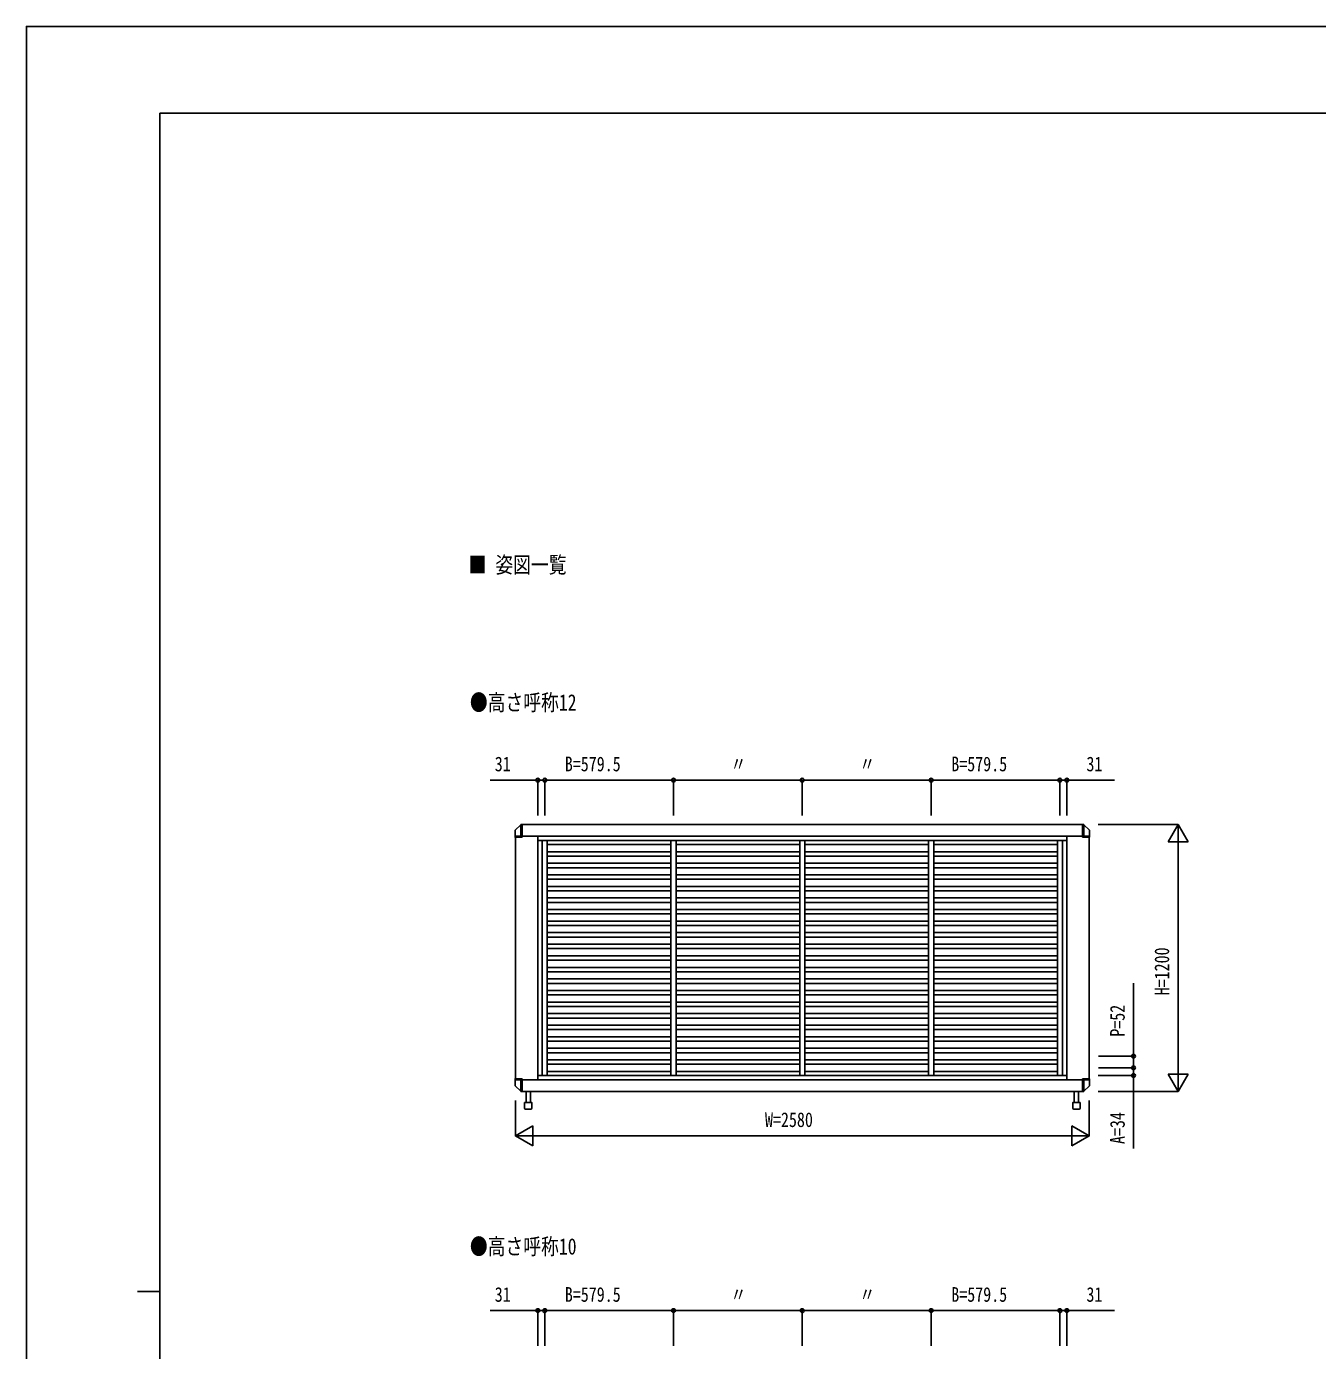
# Model space of a CAD drawing. Units: millimetres, scale not verified. Extents: x -8410 to 8410, y -5940 to 5940.
# Drawn here: x -8410 to -2602, y -16 to 5940 of the extents above; entities that cross this region are included whole.
import ezdxf
from ezdxf.enums import TextEntityAlignment as Align

# ---------------------------------------------------------------- set-up
doc = ezdxf.new("R2010")
doc.units = ezdxf.units.MM
doc.header["$LTSCALE"] = 30
for name, color, linetype in [('0-1_USER1', 3, 'Continuous'), ('0-2_YKK_A1', 4, 'Continuous'), ('0-3_YKK_D', 6, 'Continuous'), ('0-4_YKK_ZWAK', 7, 'Continuous')]:
    doc.layers.add(name, color=color, linetype=linetype)
doc.styles.add('ＭＳ ゴシック', font='')
doc.styles.get('ＭＳ ゴシック').set_extended_font_data('MS Gothic')

msp = doc.modelspace()

# ---------------------------------------------------------------- linework, layer by layer
at = {"layer": '0-2_YKK_A1'}
for p, q in [((-6212.46, 2315.72), (-6212.46, 2322.76)), ((-6186.66, 2349.35), (-6211.74, 2324.52)), ((-6186.64, 2349.34), (-6186.64, 2349.32)), ((-6185.68, 2350.05), (-6185.68, 2313.5)), ((-6180.96, 2350.3), (-6185.01, 2350.09)), ((-6185.01, 2350.05), (-6185.01, 2350.07)), ((-6180.96, 2344.37), (-6180.96, 2350.3)), ((-3658.96, 2350), (-6180.96, 2350)), ((-6180.96, 2344.37), (-6180.96, 2339.67)), ((-6180.96, 2313.5), (-6180.96, 2339.67)), ((-3658.96, 2350.3), (-3654.91, 2350.09)), ((-3658.96, 2344.37), (-3658.96, 2350.3)), ((-3658.96, 2344.37), (-3658.96, 2339.67)), ((-3658.96, 2313.5), (-3658.96, 2339.67)), ((-3654.91, 2350.05), (-3654.91, 2350.07)), ((-3654.24, 2350.05), (-3654.24, 2313.5)), ((-3653.28, 2349.34), (-3653.28, 2349.32)), ((-3653.26, 2349.35), (-3628.18, 2324.52)), ((-3627.46, 2315.72), (-3627.46, 2322.76)), ((-6212.46, 2305.58), (-6212.46, 2315.72)), ((-6212.46, 2298), (-6212.46, 2305.58)), ((-6212.46, 2294), (-6212.46, 2298)), ((-6212.46, 2298), (-6186.05, 2298)), ((-6210.6, 2293), (-6211.46, 2293)), ((-6180.96, 2293), (-6210.6, 2293)), ((-6209.96, 2293), (-6209.96, 1207)), ((-6185.87, 2298), (-6186.05, 2298)), ((-6185.87, 2298), (-6180.96, 2298)), ((-6180.96, 2298), (-6180.96, 2313.5)), ((-3658.96, 2298), (-6180.96, 2298)), ((-6180.96, 2294), (-6180.96, 2298)), ((-6180.96, 2294), (-6180.96, 2293)), ((-6109.96, 2298), (-6109.96, 1201)), ((-6109.96, 2278), (-3729.96, 2278)), ((-6090.46, 2278), (-6090.46, 1222)), ((-6067.46, 1222), (-6067.46, 2278)), ((-5510.96, 1222), (-5510.96, 2278)), ((-5487.96, 2278), (-5487.96, 1222)), ((-4931.46, 1222), (-4931.46, 2278)), ((-4908.46, 2278), (-4908.46, 1222)), ((-4351.96, 1222), (-4351.96, 2278)), ((-4328.96, 2278), (-4328.96, 1222)), ((-3772.46, 1222), (-3772.46, 2278)), ((-3749.46, 2278), (-3749.46, 1222)), ((-3729.96, 2298), (-3729.96, 1202)), ((-3658.96, 2298), (-3658.96, 2313.5)), ((-3658.96, 2294), (-3658.96, 2298)), ((-3654.05, 2298), (-3658.96, 2298)), ((-3658.96, 2294), (-3658.96, 2293)), ((-3658.96, 2293), (-3629.32, 2293)), ((-3654.05, 2298), (-3653.87, 2298)), ((-3627.46, 2298), (-3653.87, 2298)), ((-3629.96, 2293), (-3629.96, 1207)), ((-3629.32, 2293), (-3628.46, 2293)), ((-3627.46, 2305.58), (-3627.46, 2315.72)), ((-3627.46, 2298), (-3627.46, 2305.58)), ((-3627.46, 2294), (-3627.46, 2298)), ((-6067.46, 2260), (-5510.96, 2260)), ((-6067.46, 2228), (-5510.96, 2228)), ((-6067.46, 2208), (-5510.96, 2208)), ((-5487.96, 2260), (-4931.46, 2260)), ((-5487.96, 2228), (-4931.46, 2228)), ((-5487.96, 2208), (-4931.46, 2208)), ((-4908.46, 2260), (-4351.96, 2260)), ((-4908.46, 2228), (-4351.96, 2228)), ((-4908.46, 2208), (-4351.96, 2208)), ((-4328.96, 2260), (-3772.46, 2260)), ((-4328.96, 2228), (-3772.46, 2228)), ((-4328.96, 2208), (-3772.46, 2208)), ((-6067.46, 2176), (-5510.96, 2176)), ((-6067.46, 2156), (-5510.96, 2156)), ((-5487.96, 2176), (-4931.46, 2176)), ((-5487.96, 2156), (-4931.46, 2156)), ((-4908.46, 2176), (-4351.96, 2176)), ((-4908.46, 2156), (-4351.96, 2156)), ((-4328.96, 2176), (-3772.46, 2176)), ((-4328.96, 2156), (-3772.46, 2156)), ((-6067.46, 2124), (-5510.96, 2124)), ((-6067.46, 2104), (-5510.96, 2104)), ((-5487.96, 2124), (-4931.46, 2124)), ((-5487.96, 2104), (-4931.46, 2104)), ((-4908.46, 2124), (-4351.96, 2124)), ((-4908.46, 2104), (-4351.96, 2104)), ((-4328.96, 2124), (-3772.46, 2124)), ((-4328.96, 2104), (-3772.46, 2104)), ((-6067.46, 2072), (-5510.96, 2072)), ((-6067.46, 2052), (-5510.96, 2052)), ((-5487.96, 2072), (-4931.46, 2072)), ((-5487.96, 2052), (-4931.46, 2052)), ((-4908.46, 2072), (-4351.96, 2072)), ((-4908.46, 2052), (-4351.96, 2052)), ((-4328.96, 2072), (-3772.46, 2072)), ((-4328.96, 2052), (-3772.46, 2052)), ((-6067.46, 2020), (-5510.96, 2020)), ((-6067.46, 2000), (-5510.96, 2000)), ((-6067.46, 1968), (-5510.96, 1968)), ((-5487.96, 2020), (-4931.46, 2020)), ((-5487.96, 2000), (-4931.46, 2000)), ((-5487.96, 1968), (-4931.46, 1968)), ((-4908.46, 2020), (-4351.96, 2020)), ((-4908.46, 2000), (-4351.96, 2000)), ((-4908.46, 1968), (-4351.96, 1968)), ((-4328.96, 2020), (-3772.46, 2020)), ((-4328.96, 2000), (-3772.46, 2000)), ((-4328.96, 1968), (-3772.46, 1968)), ((-6067.46, 1948), (-5510.96, 1948)), ((-6067.46, 1916), (-5510.96, 1916)), ((-5487.96, 1948), (-4931.46, 1948)), ((-5487.96, 1916), (-4931.46, 1916)), ((-4908.46, 1948), (-4351.96, 1948)), ((-4908.46, 1916), (-4351.96, 1916)), ((-4328.96, 1948), (-3772.46, 1948)), ((-4328.96, 1916), (-3772.46, 1916)), ((-6067.46, 1896), (-5510.96, 1896)), ((-6067.46, 1864), (-5510.96, 1864)), ((-5487.96, 1896), (-4931.46, 1896)), ((-5487.96, 1864), (-4931.46, 1864)), ((-4908.46, 1896), (-4351.96, 1896)), ((-4908.46, 1864), (-4351.96, 1864)), ((-4328.96, 1896), (-3772.46, 1896)), ((-4328.96, 1864), (-3772.46, 1864)), ((-6067.46, 1844), (-5510.96, 1844)), ((-6067.46, 1812), (-5510.96, 1812)), ((-6067.46, 1792), (-5510.96, 1792)), ((-5487.96, 1844), (-4931.46, 1844)), ((-5487.96, 1812), (-4931.46, 1812)), ((-5487.96, 1792), (-4931.46, 1792)), ((-4908.46, 1844), (-4351.96, 1844)), ((-4908.46, 1812), (-4351.96, 1812)), ((-4908.46, 1792), (-4351.96, 1792)), ((-4328.96, 1844), (-3772.46, 1844)), ((-4328.96, 1812), (-3772.46, 1812)), ((-4328.96, 1792), (-3772.46, 1792)), ((-6067.46, 1760), (-5510.96, 1760)), ((-6067.46, 1740), (-5510.96, 1740)), ((-5487.96, 1760), (-4931.46, 1760)), ((-5487.96, 1740), (-4931.46, 1740)), ((-4908.46, 1760), (-4351.96, 1760)), ((-4908.46, 1740), (-4351.96, 1740)), ((-4328.96, 1760), (-3772.46, 1760)), ((-4328.96, 1740), (-3772.46, 1740)), ((-6067.46, 1708), (-5510.96, 1708)), ((-6067.46, 1688), (-5510.96, 1688)), ((-5487.96, 1708), (-4931.46, 1708)), ((-5487.96, 1688), (-4931.46, 1688)), ((-4908.46, 1708), (-4351.96, 1708)), ((-4908.46, 1688), (-4351.96, 1688)), ((-4328.96, 1708), (-3772.46, 1708)), ((-4328.96, 1688), (-3772.46, 1688)), ((-6067.46, 1656), (-5510.96, 1656)), ((-6067.46, 1636), (-5510.96, 1636)), ((-5487.96, 1656), (-4931.46, 1656)), ((-5487.96, 1636), (-4931.46, 1636)), ((-4908.46, 1656), (-4351.96, 1656)), ((-4908.46, 1636), (-4351.96, 1636)), ((-4328.96, 1656), (-3772.46, 1656)), ((-4328.96, 1636), (-3772.46, 1636)), ((-6067.46, 1604), (-5510.96, 1604)), ((-6067.46, 1584), (-5510.96, 1584)), ((-6067.46, 1552), (-5510.96, 1552)), ((-5487.96, 1604), (-4931.46, 1604)), ((-5487.96, 1584), (-4931.46, 1584)), ((-5487.96, 1552), (-4931.46, 1552)), ((-4908.46, 1604), (-4351.96, 1604)), ((-4908.46, 1584), (-4351.96, 1584)), ((-4908.46, 1552), (-4351.96, 1552)), ((-4328.96, 1604), (-3772.46, 1604)), ((-4328.96, 1584), (-3772.46, 1584)), ((-4328.96, 1552), (-3772.46, 1552)), ((-6067.46, 1532), (-5510.96, 1532)), ((-6067.46, 1500), (-5510.96, 1500)), ((-5487.96, 1532), (-4931.46, 1532)), ((-5487.96, 1500), (-4931.46, 1500)), ((-4908.46, 1532), (-4351.96, 1532)), ((-4908.46, 1500), (-4351.96, 1500)), ((-4328.96, 1532), (-3772.46, 1532)), ((-4328.96, 1500), (-3772.46, 1500)), ((-6067.46, 1480), (-5510.96, 1480)), ((-6067.46, 1448), (-5510.96, 1448)), ((-5487.96, 1480), (-4931.46, 1480)), ((-5487.96, 1448), (-4931.46, 1448)), ((-4908.46, 1480), (-4351.96, 1480)), ((-4908.46, 1448), (-4351.96, 1448)), ((-4328.96, 1480), (-3772.46, 1480)), ((-4328.96, 1448), (-3772.46, 1448)), ((-6067.46, 1428), (-5510.96, 1428)), ((-6067.46, 1396), (-5510.96, 1396)), ((-6067.46, 1376), (-5510.96, 1376)), ((-5487.96, 1428), (-4931.46, 1428)), ((-5487.96, 1396), (-4931.46, 1396)), ((-5487.96, 1376), (-4931.46, 1376)), ((-4908.46, 1428), (-4351.96, 1428)), ((-4908.46, 1396), (-4351.96, 1396)), ((-4908.46, 1376), (-4351.96, 1376)), ((-4328.96, 1428), (-3772.46, 1428)), ((-4328.96, 1396), (-3772.46, 1396)), ((-4328.96, 1376), (-3772.46, 1376)), ((-6067.46, 1344), (-5510.96, 1344)), ((-6067.46, 1324), (-5510.96, 1324)), ((-5487.96, 1344), (-4931.46, 1344)), ((-5487.96, 1324), (-4931.46, 1324)), ((-4908.46, 1344), (-4351.96, 1344)), ((-4908.46, 1324), (-4351.96, 1324)), ((-4328.96, 1344), (-3772.46, 1344)), ((-4328.96, 1324), (-3772.46, 1324)), ((-6067.46, 1292), (-5510.96, 1292)), ((-6067.46, 1272), (-5510.96, 1272)), ((-5487.96, 1292), (-4931.46, 1292)), ((-5487.96, 1272), (-4931.46, 1272)), ((-4908.46, 1292), (-4351.96, 1292)), ((-4908.46, 1272), (-4351.96, 1272)), ((-4328.96, 1292), (-3772.46, 1292)), ((-4328.96, 1272), (-3772.46, 1272)), ((-6212.46, 1206), (-6212.46, 1202)), ((-6212.46, 1202), (-6212.46, 1194.42)), ((-6212.46, 1202), (-6186.05, 1202)), ((-6212.46, 1194.42), (-6212.46, 1184.28)), ((-6210.6, 1207), (-6211.46, 1207)), ((-6180.96, 1207), (-6210.6, 1207)), ((-6185.87, 1202), (-6186.05, 1202)), ((-6185.87, 1202), (-6180.96, 1202)), ((-6180.96, 1206), (-6180.96, 1207)), ((-6180.96, 1206), (-6180.96, 1202)), ((-3658.96, 1202), (-6180.96, 1202)), ((-6180.96, 1202), (-6180.96, 1186.5)), ((-6109.96, 1222), (-3729.96, 1222)), ((-6067.46, 1240), (-5510.96, 1240)), ((-5487.96, 1240), (-4931.46, 1240)), ((-4908.46, 1240), (-4351.96, 1240)), ((-4328.96, 1240), (-3772.46, 1240)), ((-3658.96, 1207), (-3629.32, 1207)), ((-3658.96, 1206), (-3658.96, 1207)), ((-3658.96, 1206), (-3658.96, 1202)), ((-3658.96, 1202), (-3658.96, 1186.5)), ((-3654.05, 1202), (-3658.96, 1202)), ((-3654.05, 1202), (-3653.87, 1202)), ((-3627.46, 1202), (-3653.87, 1202)), ((-3629.32, 1207), (-3628.46, 1207)), ((-3627.46, 1206), (-3627.46, 1202)), ((-3627.46, 1202), (-3627.46, 1194.42)), ((-3627.46, 1194.42), (-3627.46, 1184.28)), ((-6212.46, 1184.28), (-6212.46, 1177.24)), ((-6186.66, 1150.65), (-6211.74, 1175.48)), ((-6186.64, 1150.66), (-6186.64, 1150.68)), ((-6185.68, 1149.95), (-6185.68, 1186.5)), ((-6185.01, 1149.95), (-6185.01, 1149.93)), ((-6180.96, 1149.7), (-6185.01, 1149.91)), ((-6180.96, 1186.5), (-6180.96, 1160.33)), ((-6180.96, 1155.63), (-6180.96, 1160.33)), ((-6180.96, 1155.63), (-6180.96, 1149.7)), ((-3658.96, 1150), (-6180.96, 1150)), ((-6162.46, 1150), (-6162.46, 1100)), ((-6143.46, 1100), (-6143.46, 1150)), ((-3696.46, 1100), (-3696.46, 1150)), ((-3677.46, 1150), (-3677.46, 1100)), ((-3658.96, 1186.5), (-3658.96, 1160.33)), ((-3658.96, 1155.63), (-3658.96, 1160.33)), ((-3658.96, 1155.63), (-3658.96, 1149.7)), ((-3658.96, 1149.7), (-3654.91, 1149.91)), ((-3654.91, 1149.95), (-3654.91, 1149.93)), ((-3654.24, 1149.95), (-3654.24, 1186.5)), ((-3653.28, 1150.66), (-3653.28, 1150.68)), ((-3653.26, 1150.65), (-3628.18, 1175.48)), ((-3627.46, 1184.28), (-3627.46, 1177.24)), ((-6169.51, 1099), (-6169.51, 1074)), ((-6137.41, 1100), (-6168.51, 1100)), ((-6136.41, 1099), (-6136.41, 1074)), ((-3703.51, 1099), (-3703.51, 1074)), ((-3702.51, 1100), (-3671.41, 1100)), ((-3670.41, 1099), (-3670.41, 1074)), ((-6165.51, 1070), (-6140.41, 1070)), ((-3674.41, 1070), (-3699.51, 1070))]:
    msp.add_line(p, q, dxfattribs=at)
for points in [[(-6185.68, 2313.4), (-6185.69, 2312.64), (-6185.73, 2309.06), (-6185.77, 2305.52), (-6185.8, 2303.22), (-6185.83, 2300.97), (-6185.86, 2298.62), (-6185.87, 2298)], [(-3654.24, 2313.4), (-3654.23, 2312.64), (-3654.19, 2309.06), (-3654.15, 2305.52), (-3654.12, 2303.22), (-3654.09, 2300.97), (-3654.06, 2298.62), (-3654.05, 2298)], [(-6185.68, 1186.6), (-6185.69, 1187.36), (-6185.73, 1190.94), (-6185.77, 1194.48), (-6185.8, 1196.78), (-6185.83, 1199.03), (-6185.86, 1201.38), (-6185.87, 1202)], [(-3654.24, 1186.6), (-3654.23, 1187.36), (-3654.19, 1190.94), (-3654.15, 1194.48), (-3654.12, 1196.78), (-3654.09, 1199.03), (-3654.06, 1201.38), (-3654.05, 1202)]]:
    msp.add_lwpolyline(points, dxfattribs=at)
for centre, radius, start, end in [((-6209.96, 2322.76), 2.5, 135.33594, 180), ((-6184.88, 2347.59), 2.5, 93.12962, 135.58389), ((-3655.04, 2347.59), 2.5, 44.41611, 86.87038), ((-3629.96, 2322.76), 2.5, 0, 44.66406), ((-6211.46, 2294), 1, 180, 270), ((-3628.46, 2294), 1, 270, 0), ((-6211.46, 1206), 1, 90, 180), ((-3628.46, 1206), 1, 0, 90), ((-6209.96, 1177.24), 2.5, 180, 224.66406), ((-6184.88, 1152.41), 2.5, 224.41611, 266.87038), ((-3655.04, 1152.41), 2.5, 273.12962, 315.58389), ((-3629.96, 1177.24), 2.5, 315.33594, 0), ((-6168.51, 1099), 1, 90, 180), ((-6165.51, 1074), 4, 180, 270), ((-6140.41, 1074), 4, 270, 0), ((-6137.41, 1099), 1, 0, 90), ((-3702.51, 1099), 1, 90, 180), ((-3699.51, 1074), 4, 180, 270), ((-3674.41, 1074), 4, 270, 0), ((-3671.41, 1099), 1, 0, 90)]:
    msp.add_arc(centre, radius, start, end, dxfattribs=at)
at = {"layer": '0-3_YKK_D'}
for p, q in [((-6109.96, 2550), (-6323.56, 2550)), ((-6109.96, 2391), (-6109.96, 2551)), ((-6078.96, 2550), (-6109.96, 2550)), ((-6078.96, 2391), (-6078.96, 2551)), ((-6078.96, 2391), (-6078.96, 2551)), ((-6078.96, 2550), (-6044.96, 2550)), ((-5499.46, 2550), (-6078.96, 2550)), ((-5499.46, 2391), (-5499.46, 2551)), ((-5499.46, 2391), (-5499.46, 2551)), ((-4919.96, 2550), (-5499.46, 2550)), ((-4919.96, 2391), (-4919.96, 2551)), ((-4919.96, 2391), (-4919.96, 2551)), ((-4919.96, 2550), (-4340.46, 2550)), ((-4340.46, 2391), (-4340.46, 2551)), ((-4340.46, 2391), (-4340.46, 2551)), ((-4340.46, 2550), (-3760.96, 2550)), ((-3760.96, 2550), (-3794.96, 2550)), ((-3760.96, 2391), (-3760.96, 2551)), ((-3760.96, 2391), (-3760.96, 2551)), ((-3760.96, 2550), (-3729.96, 2550)), ((-3729.96, 2391), (-3729.96, 2551)), ((-3729.96, 2550), (-3516.36, 2550)), ((-3588.96, 2350), (-3228.96, 2350)), ((-3229.96, 2350), (-3274.96, 2272.06)), ((-3229.96, 2350), (-3184.96, 2272.06)), ((-3229.96, 2350), (-3229.96, 2194.12)), ((-3274.96, 2272.06), (-3184.96, 2272.06)), ((-3229.96, 1240), (-3229.96, 2260)), ((-3587.6, 1308), (-3428.96, 1308)), ((-3587.6, 1256), (-3428.96, 1256)), ((-3587.6, 1256), (-3428.96, 1256)), ((-3429.96, 1256), (-3429.96, 1290)), ((-3429.96, 1256), (-3429.96, 1222)), ((-3229.96, 1150), (-3229.96, 1305.88)), ((-3588.96, 1222), (-3428.96, 1222)), ((-3429.96, 1222), (-3429.96, 893.2)), ((-3229.96, 1150), (-3274.96, 1227.94)), ((-3184.96, 1227.94), (-3274.96, 1227.94)), ((-3229.96, 1150), (-3184.96, 1227.94)), ((-3588.96, 1150), (-3228.96, 1150)), ((-6209.96, 1109), (-6209.96, 949)), ((-3629.96, 1109), (-3629.96, 949)), ((-6209.96, 950), (-6132.02, 995)), ((-6132.02, 905), (-6132.02, 995)), ((-3629.96, 950), (-3707.9, 995)), ((-3707.9, 995), (-3707.9, 905)), ((-6209.96, 950), (-6132.02, 905)), ((-6209.96, 950), (-6054.08, 950)), ((-6119.96, 950), (-3719.96, 950)), ((-3629.96, 950), (-3785.84, 950)), ((-3629.96, 950), (-3707.9, 905)), ((-6109.96, 163.79), (-6323.56, 163.79)), ((-6109.96, 4.79), (-6109.96, 164.79)), ((-6078.96, 163.79), (-6109.96, 163.79)), ((-6078.96, 4.79), (-6078.96, 164.79)), ((-6078.96, 4.79), (-6078.96, 164.79)), ((-6078.96, 163.79), (-6044.96, 163.79)), ((-6078.96, 163.79), (-5499.46, 163.79)), ((-5499.46, 4.79), (-5499.46, 164.79)), ((-5499.46, 4.79), (-5499.46, 164.79)), ((-4919.96, 163.79), (-5499.46, 163.79)), ((-4919.96, 4.79), (-4919.96, 164.79)), ((-4919.96, 4.79), (-4919.96, 164.79)), ((-4919.96, 163.79), (-4340.46, 163.79)), ((-4340.46, 4.79), (-4340.46, 164.79)), ((-4340.46, 4.79), (-4340.46, 164.79)), ((-4340.46, 163.79), (-3760.96, 163.79)), ((-3760.96, 163.79), (-3794.96, 163.79)), ((-3760.96, 4.79), (-3760.96, 164.79)), ((-3760.96, 4.79), (-3760.96, 164.79)), ((-3760.96, 163.79), (-3729.96, 163.79)), ((-3729.96, 4.79), (-3729.96, 164.79)), ((-3729.96, 163.79), (-3516.36, 163.79))]:
    msp.add_line(p, q, dxfattribs=at)
msp.add_lwpolyline([(-3429.96, 1256), (-3429.96, 1308), (-3429.96, 1636.8)], dxfattribs=at)
for centre in [(-6109.96, 2550), (-6078.96, 2550), (-6078.96, 2550), (-5499.46, 2550), (-5499.46, 2550), (-4919.96, 2550), (-4919.96, 2550), (-4340.46, 2550), (-4340.46, 2550), (-3760.96, 2550), (-3760.96, 2550), (-3729.96, 2550), (-3429.96, 1308), (-3429.96, 1256), (-3429.96, 1256), (-3429.96, 1222), (-6109.96, 163.79), (-6078.96, 163.79), (-6078.96, 163.79), (-5499.46, 163.79), (-5499.46, 163.79), (-4919.96, 163.79), (-4919.96, 163.79), (-4340.46, 163.79), (-4340.46, 163.79), (-3760.96, 163.79), (-3760.96, 163.79), (-3729.96, 163.79)]:
    msp.add_circle(centre, 8.5, dxfattribs=at)
at = {"layer": '0-4_YKK_ZWAK'}
for p, q in [((7790.04, 5550), (-7809.96, 5550)), ((-7809.96, -5050), (-7809.96, 5550)), ((-7909.96, 250), (-7809.96, 250))]:
    msp.add_line(p, q, dxfattribs=at)
msp.add_lwpolyline([(-8410, -5940), (8410, -5940), (8410, 5940), (-8410, 5940)], close=True, dxfattribs=at)

# ---------------------------------------------------------------- texts
at = {"layer": '0-1_USER1', "style": 'ＭＳ ゴシック', "width": 0.8}
for s, p in [('■ 姿図一覧', (-6420.67, 3460)), ('●高さ呼称12', (-6415.33, 2841)), ('●高さ呼称10', (-6415.33, 394))]:
    msp.add_text(s, height=73.31, dxfattribs=at).set_placement(p, align=Align.BOTTOM_LEFT)
at = {"layer": '0-3_YKK_D', "style": 'ＭＳ ゴシック', "width": 0.8}
for s, p in [('31', (-6303.56, 2570)), ('B=579.5', (-5988.41, 2570)), ('〃', (-5243.31, 2570)), ('〃', (-4663.81, 2570)), ('B=579.5', (-4249.91, 2570)), ('31', (-3641.96, 2570)), ('W=2580', (-5087.96, 970)), ('31', (-6303.56, 183.79)), ('B=579.5', (-5988.41, 183.79)), ('〃', (-5243.31, 183.79)), ('〃', (-4663.81, 183.79)), ('B=579.5', (-4249.91, 183.79)), ('31', (-3641.96, 183.79))]:
    msp.add_text(s, height=65.98, dxfattribs=at).set_placement(p, align=Align.BOTTOM_LEFT)
for s, p in [('H=1200', (-3249.96, 1582)), ('P=52', (-3449.96, 1396)), ('A=34', (-3449.96, 913.2))]:
    msp.add_text(s, height=65.98, rotation=90, dxfattribs=at).set_placement(p, align=Align.BOTTOM_LEFT)

doc.saveas('drawing.dxf')
